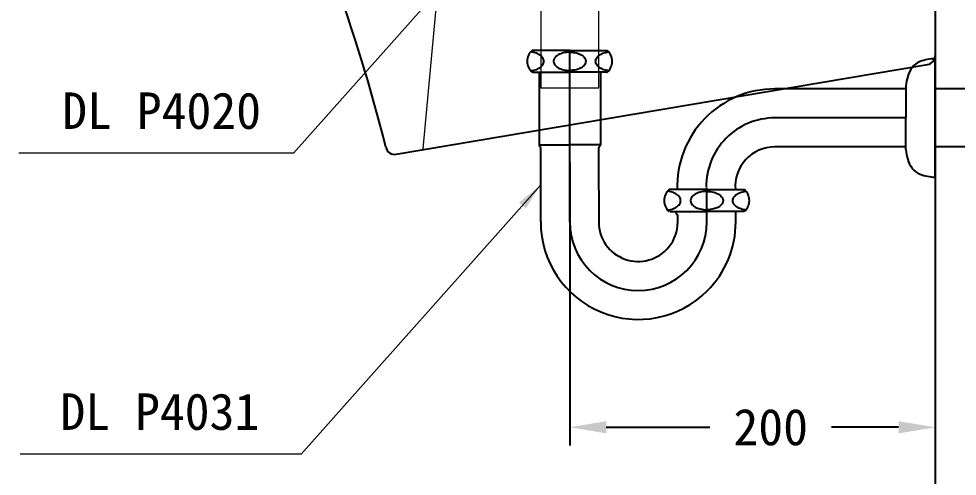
# Model space of a CAD drawing. Header units: millimetres. Extents: x 28 to 9741, y 28 to 4195.
# Drawn here: x 8486 to 9000, y 2553 to 2804 of the extents above; entities that cross this region are included whole.
import ezdxf
from ezdxf.lldxf.tags import DXFTag

# ---------------------------------------------------------------- set-up
doc = ezdxf.new("R2010")
doc.units = ezdxf.units.MM
doc.layers.get('0').update_dxf_attribs({"linetype": 'CONTINUOUS'})
doc.layers.get('Defpoints').update_dxf_attribs({"linetype": 'CONTINUOUS'})
doc.layers.add('1', color=7, linetype='CONTINUOUS')
doc.layers.add('4', color=4, linetype='CONTINUOUS')
doc.layers.add('3', color=3, linetype='CONTINUOUS', lineweight=15)
tags = doc.linetypes.add('HIDDEN', pattern=[0.5, 0.25, -0.25]).pattern_tags.tags
tags[6:7] = [DXFTag(74, 4), DXFTag(75, 0), DXFTag(340, '0'), DXFTag(46, 0.0), DXFTag(50, 0.0), DXFTag(44, 0.0), DXFTag(45, 0.0)]
tags[4:5] = [DXFTag(74, 4), DXFTag(75, 0), DXFTag(340, '0'), DXFTag(46, 0.0), DXFTag(50, 0.0), DXFTag(44, 0.0), DXFTag(45, 0.0)]
doc.dimstyles.get("Standard").update_dxf_attribs({"dimtxt": 0.18, "dimasz": 0.18, "dimexe": 0.18, "dimexo": 0.0625, "dimgap": 0.09, "dimtad": 0, "dimtih": 1, "dimtoh": 1, "dimdec": 4, "dimzin": 0, "dimdsep": 46, "dimtxsty": 'Standard', "dimcen": 0.09, "dimadec": 0, "dimazin": 0, "dimtfac": 1, "dimtdec": 4, "dimtofl": 0, "dimtmove": 0, "dimatfit": 3, "dimfxl": 0, "dimtolj": 1, "dimtzin": 0, "dimarcsym": 0})
doc.dimstyles.new('Standard$0', dxfattribs={"dimtxt": 0.18, "dimasz": 0.18, "dimexe": 0.18, "dimexo": 0.0625, "dimgap": 0.09, "dimtad": 0, "dimtih": 1, "dimtoh": 1, "dimdec": 4, "dimzin": 0, "dimdsep": 46, "dimtxsty": 'Standard', "dimcen": 0.09, "dimadec": 0, "dimazin": 0, "dimtfac": 1, "dimtdec": 4, "dimtofl": 0, "dimtmove": 0, "dimatfit": 3, "dimfxl": 0, "dimtolj": 1, "dimtzin": 0, "dimarcsym": 0})

# ---------------------------------------------------------------- blocks, each defined once
blk = doc.blocks.new('*D50')
at = {"color": 3, "lineweight": -2}
for p, q in [((8787.71, 2725.2), (8787.71, 2570.07)), ((8987.71, 2709.7), (8987.71, 2570.07)), ((8807.71, 2580.07), (8864.38, 2580.07)), ((8967.71, 2580.07), (8931.05, 2580.07))]:
    blk.add_line(p, q, dxfattribs=at)
at = {"color": 3}
for points in [[(8807.71, 2583.4), (8807.71, 2576.73), (8787.71, 2580.07)], [(8967.71, 2583.4), (8967.71, 2576.73), (8987.71, 2580.07)]]:
    blk.add_solid(points, dxfattribs=at)
at = {"layer": 'Defpoints', "color": 0}
for p in [(8787.71, 2733.2), (8987.71, 2717.7), (8987.71, 2580.07)]:
    blk.add_point(p, dxfattribs=at)
at = {"color": 0, "insert": (8897.71, 2580.07), "char_height": 20, "attachment_point": 5}
blk.add_mtext('\\A1;200', dxfattribs=at)

msp = doc.modelspace()

# ---------------------------------------------------------------- linework, layer by layer
at = {"color": 2}
for p, q in [((8987.71361, 3091.50874), (8987.71361, 2783.72134)), ((8692.82272, 2729.59004), (8983.56211, 2778.79386))]:
    msp.add_line(p, q, dxfattribs=at)
at = {"color": 7, "linetype": 'HIDDEN', "lineweight": 0, "ltscale": 20}
msp.add_line((8726.74195, 2943.25637), (8707.42003, 2732.52334), dxfattribs=at)
at = {"color": 4}
msp.add_line((8787.71361, 2692.52385), (8787.71361, 2786.52385), dxfattribs=at)
at = {"color": 2}
for centre, radius, start, end in [((7779.98996, 2507.19959), 934.89141, 14.00805476, 38.27150285), ((8982.71361, 2783.72134), 5, 279.7704136, 0), ((8691.97421, 2734.51752), 5, 191.7674821, 279.7704136)]:
    msp.add_arc(centre, radius, start, end, dxfattribs=at)
at = {"layer": '1', "color": 1, "linetype": 'ByBlock'}
msp.add_line((8987.71361, 3234.52385), (8987.71361, 2334.52385), dxfattribs=at)
at = {"layer": '3'}
for p, q in [((8771.83861, 2846.95278), (8771.83861, 2765.95278)), ((8803.58861, 2765.95278), (8803.58861, 2846.95278)), ((8771.83861, 2765.95278), (8803.58861, 2765.95278))]:
    msp.add_line(p, q, dxfattribs=at)
at = {"layer": '4'}
for p, q in [((8771.46361, 2786.52385), (8767.1721, 2786.52385)), ((8771.46361, 2786.52385), (8767.1721, 2786.52385)), ((8787.71361, 2786.52385), (8771.46361, 2786.52385)), ((8787.71361, 2786.52385), (8771.46361, 2786.52385)), ((8787.71361, 2786.52385), (8803.96361, 2786.52385)), ((8787.71361, 2786.52385), (8803.96361, 2786.52385)), ((8803.96361, 2786.52385), (8808.25511, 2786.52385)), ((8803.96361, 2786.52385), (8808.25511, 2786.52385)), ((8987.71361, 2717.02385), (8987.71361, 2782.02385)), ((8767.56361, 2774.52385), (8767.1721, 2774.52385)), ((8767.56361, 2774.52385), (8787.71361, 2774.52385)), ((8770.91361, 2774.52385), (8770.91361, 2734.74373)), ((8807.86361, 2774.52385), (8787.71361, 2774.52385)), ((8804.51361, 2774.52385), (8804.51361, 2734.74373)), ((8807.86361, 2774.52385), (8808.25511, 2774.52385)), ((8971.73363, 2765.39885), (8899.94263, 2765.39885)), ((8971.73363, 2766.91859), (8971.73363, 2749.52385)), ((9013.80555, 2765.39885), (8987.71361, 2765.39885)), ((8971.73363, 2749.52385), (8899.94263, 2749.52385)), ((8971.73363, 2732.12911), (8971.73363, 2749.52385)), ((8770.91361, 2734.74373), (8787.71361, 2734.74373)), ((8771.83861, 2692.52385), (8771.83861, 2733.09885)), ((8804.51361, 2734.74373), (8787.71361, 2734.74373)), ((8803.58861, 2709.91965), (8803.58861, 2733.09885)), ((8971.73363, 2733.64885), (8899.94263, 2733.64885)), ((9013.80555, 2733.64885), (8987.71361, 2733.64885)), ((8803.58861, 2709.91965), (8803.58861, 2692.52385)), ((8846.38566, 2710.22385), (8842.09416, 2710.22385)), ((8862.63566, 2710.22385), (8846.38566, 2710.22385)), ((8862.63566, 2710.22385), (8862.71361, 2710.22385)), ((8862.71361, 2692.52385), (8862.71361, 2711.18708)), ((8862.79156, 2710.22385), (8862.71361, 2710.22385)), ((8862.79156, 2710.22385), (8879.04156, 2710.22385)), ((8879.04156, 2710.22385), (8883.33306, 2710.22385)), ((8842.48566, 2698.22385), (8862.63566, 2698.22385)), ((8845.91361, 2698.22385), (8845.91361, 2697.52385)), ((8882.94156, 2698.22385), (8862.79156, 2698.22385)), ((8878.58861, 2692.52385), (8878.58861, 2698.22385)), ((8846.83861, 2692.52385), (8846.83861, 2695.96967))]:
    msp.add_line(p, q, dxfattribs=at)
for points in [[(8773.51878, 2780.52385, 0.15521739), (8772.92828, 2782.38018, 0.106747244), (8770.86658, 2784.27085, 0.07304301), (8768.09672, 2785.38887, 0.028511088), (8766.36796, 2785.70488, 0.05952259)], [(8787.71361, 2785.52385, 0.057537424), (8784.15606, 2785.11311, 0.071219107), (8781.45611, 2784.05938, 0.106373365), (8779.43331, 2782.26279, 0.159482965)], [(8787.71361, 2785.52385, 0.057537424), (8784.15606, 2785.11311, 0.071219107), (8781.45611, 2784.05938, 0.106373365), (8779.43331, 2782.26279, 0.159482965)], [(8787.71361, 2785.52385, -0.057537424), (8791.27115, 2785.11311, -0.071219107), (8793.9711, 2784.05938, -0.106373365), (8795.9939, 2782.26279, -0.159482965)], [(8787.71361, 2785.52385, -0.057537424), (8791.27115, 2785.11311, -0.071219107), (8793.9711, 2784.05938, -0.106373365), (8795.9939, 2782.26279, -0.159482965)], [(8801.90844, 2780.52385, -0.15521739), (8802.49893, 2782.38018, -0.106747244), (8804.56063, 2784.27085, -0.07304301), (8807.3305, 2785.38887, -0.028511088), (8809.05925, 2785.70488, -0.05952259)], [(8766.36796, 2775.34282, 0.028511088), (8768.09672, 2775.65883, 0.07304301), (8770.86658, 2776.77685, 0.106747244), (8772.92828, 2778.66752, 0.15521739), (8773.51878, 2780.52385, 0.15521739)], [(8779.43331, 2782.26279, 0.327290453), (8779.43331, 2778.78491, 0.106373385), (8781.45611, 2776.98832, 0.071219107), (8784.15606, 2775.93459, 0.057537424), (8787.71361, 2775.52385, 0.057537424)], [(8795.99391, 2782.26279, -0.327290453), (8795.99391, 2778.78491, -0.106373385), (8793.9711, 2776.98832, -0.071219107), (8791.27115, 2775.93459, -0.057537424), (8787.71361, 2775.52385, -0.057537424)], [(8809.05925, 2775.34282, -0.028511088), (8807.3305, 2775.65883, -0.07304301), (8804.56063, 2776.77685, -0.106747244), (8802.49893, 2778.66752, -0.15521739), (8801.90844, 2780.52385, -0.15521739)], [(8848.44083, 2704.22385, 0.15521739), (8847.85034, 2706.08018, 0.106747244), (8845.78863, 2707.97085, 0.07304301), (8843.01877, 2709.08887, 0.028511088), (8841.29001, 2709.40488, 0.05952259)], [(8862.71361, 2709.22366, 0.058789896), (8859.07811, 2708.81311, 0.071219107), (8856.37816, 2707.75938, 0.106373365), (8854.35536, 2705.96279, 0.159482965)], [(8862.71361, 2709.22366, -0.058789896), (8866.3491, 2708.81311, -0.071219107), (8869.04905, 2707.75938, -0.106373365), (8871.07185, 2705.96279, -0.159482965)], [(8876.98638, 2704.22385, -0.15521739), (8877.57688, 2706.08018, -0.106747244), (8879.63858, 2707.97085, -0.07304301), (8882.40845, 2709.08887, -0.028511088), (8884.1372, 2709.40488, -0.05952259)], [(8841.29001, 2699.04282, 0.028511088), (8843.01877, 2699.35883, 0.07304301), (8845.78863, 2700.47685, 0.106747244), (8847.85034, 2702.36752, 0.15521739), (8848.44083, 2704.22385, 0.15521739)], [(8854.35536, 2705.96279, 0.327290453), (8854.35536, 2702.48491, 0.106373385), (8856.37816, 2700.68832, 0.071219107), (8859.07811, 2699.63459, 0.057537424), (8862.63566, 2699.22385, 0.057537424)], [(8871.07185, 2705.96279, -0.327290453), (8871.07185, 2702.48491, -0.106373385), (8869.04905, 2700.68832, -0.071219107), (8866.3491, 2699.63459, -0.057537424), (8862.79156, 2699.22385, -0.057537424)], [(8884.1372, 2699.04282, -0.028511088), (8882.40845, 2699.35883, -0.07304301), (8879.63858, 2700.47685, -0.106747244), (8877.57688, 2702.36752, -0.15521739), (8876.98638, 2704.22385, -0.15521739)]]:
    msp.add_lwpolyline(points, format="xyb", dxfattribs=at)
for centre, radius, start, end in [((8772.46361, 2780.52385), 8, 131.4096221, 228.5903779), ((8802.96361, 2780.52385), 8, 311.4096221, 48.5903779), ((8983.05808, 2771.10201), 10, 111.1926769, 142.8034508), ((8989.21361, 2752.06137), 30, 92.865984, 109.0071361), ((8991.71361, 2766.02385), 20, 146.2077116, 177.435912), ((8899.94263, 2712.02385), 53.375, 90, 181.9325894), ((8899.94263, 2712.02385), 37.5, 90, 180.6539781), ((8771.91361, 2734.74373), 1, 180, 238.7025878), ((8770.91361, 2733.09885), 0.925, 0, 58.7025878), ((8804.51361, 2733.09885), 0.925, 121.2974122, 180), ((8803.51361, 2734.74373), 1, 301.2974122, 0), ((8899.94263, 2712.02385), 21.625, 90, 184.7746528), ((8991.71361, 2733.02385), 20, 182.564088, 213.7922884), ((8983.05808, 2727.94569), 10, 217.1965492, 248.8073231), ((8989.21361, 2746.98633), 30, 250.9928639, 267.134016), ((8847.38566, 2704.22385), 8, 131.4096221, 228.5903779), ((8878.04156, 2704.22385), 8, 311.4096221, 48.5903779), ((8829.87483, 2686.92568), 19.22404, 28.0636548, 33.4560839), ((8825.21361, 2692.52385), 53.375, 180, 314.940299), ((8825.21361, 2692.52385), 37.5, 180, 0), ((8825.21361, 2692.52385), 21.625, 180, 320.7959681), ((8825.21361, 2692.52385), 21.625, 320.7959681, 0), ((8825.21361, 2692.52385), 53.375, 314.940299, 0)]:
    msp.add_arc(centre, radius, start, end, dxfattribs=at)

# ---------------------------------------------------------------- texts
at = {"layer": '1', "color": 7, "char_height": 20, "attachment_point": 5}
for s, insert in [('DL P4020', (8564.37807, 2753.32757)), ('DL P4031', (8563.41415, 2588.49823))]:
    msp.add_mtext(s, dxfattribs=dict(at, insert=insert))

# ---------------------------------------------------------------- dimensions: what is measured, and where the dimension line sits
dim = msp.add_linear_dim(base=(8987.71361, 2580.06585), p1=(8787.71361, 2733.20416), p2=(8987.71361, 2717.69896), dimstyle='Standard$0', override={"dimtxt": 20, "dimasz": 20, "dimexe": 10, "dimexo": 8, "dimgap": 10, "dimzin": 8, "dimclrd": 3, "dimclre": 3, "dimarcsym": 1})
dim.commit()
dim.dimension.update_dxf_attribs({"geometry": '*D50', "text_midpoint": (8897.71361, 2580.06585), "dimtype": 160})

# ---------------------------------------------------------------- leaders
at = {"color": 3}
for points in [[(8767.71361, 2877.64069), (8636.58849, 2730.19235), (8486.21313, 2730.19235)], [(8771.83861, 2712.81135), (8640.71349, 2565.363), (8487.02699, 2565.363)]]:
    msp.add_leader(points, dimstyle='Standard', override={"dimscale": 10, "dimtxt": 2, "dimasz": 1.5, "dimgap": 2, "dimtad": 0, "dimtih": 0, "dimdec": 0, "dimclrd": 3, "dimclre": 7, "dimclrt": 7, "dimtdec": 0, "dimlwd": 0, "dimlwe": 0, "dimarcsym": 1}, dxfattribs=at)

doc.saveas('drawing.dxf')
